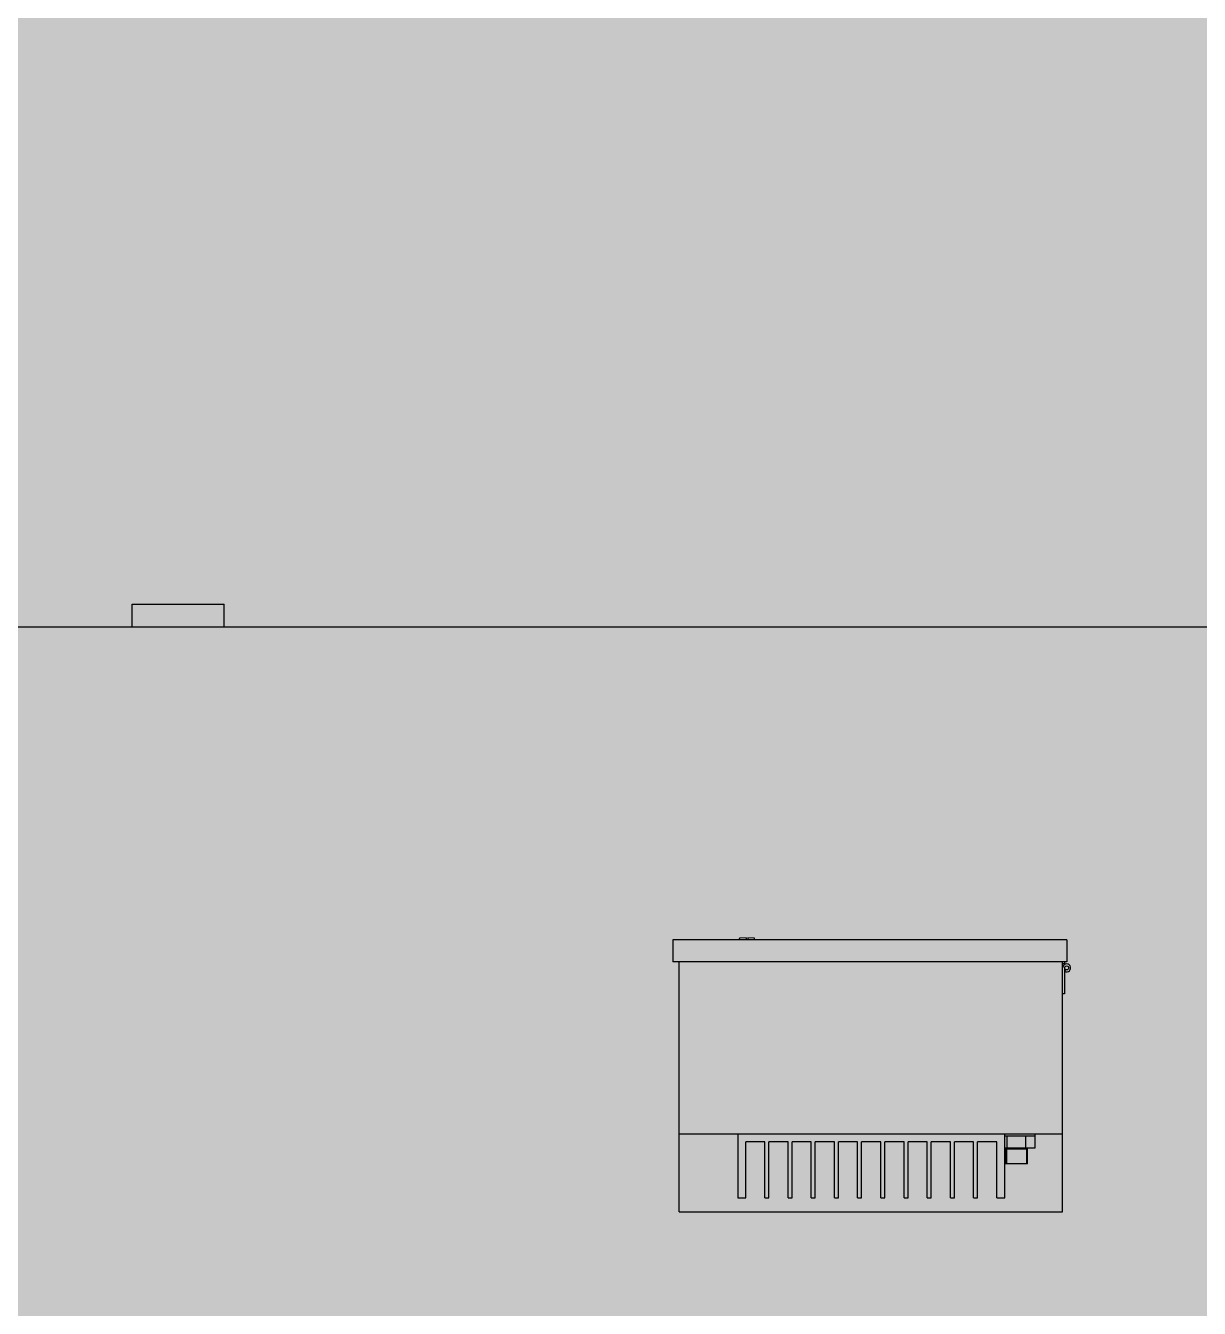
# Model space of a CAD drawing. Extents: x -18489 to 27370, y -8745 to 11880.
# Drawn here: x -16764.7 to -16671.5, y 1663.6 to 1765.4 of the extents above; entities that cross this region are included whole.
import ezdxf

# ---------------------------------------------------------------- set-up
doc = ezdxf.new("R2010")
doc.units = 0
doc.header["$LTSCALE"] = 100
for name, color, linetype in [('188K-SM-03-F10-MECH-EQ-Y2257103$0$0 Xref', 8, 'Continuous'), ('188K-SM-03-F10-MECH-EQ-Y2257103$0$M-EQU-FOUNDATION', 8, 'Continuous'), ('188K-SM-03-F10-MECH-EQ-Y2257103$0$Micron CUP L10 HVAC EQU$0$M-MECH-EQU', 136, 'Continuous'), ('188K-SM-03-F10-MECH-EQ-Y2257103$0$Micron CUP L10 HVAC EQU$0$M-PHASE1 AREA', 252, 'Continuous')]:
    doc.layers.add(name, color=color, linetype=linetype)
pattern_1 = [(50, (4473.52, 709.2), (54.6554, -4.78173), [5.715, -62.865]), (355, (4473.52, 709.2), (-10.57303, 57.31705), [4.572, -50.29218]), (100.45144, (4478.076, 708.8), (44.08237, 52.53533), [4.857, -53.42707]), (46.1842, (4473.52, 724.44), (81.32371, -12.6127), [8.5725, -94.2975]), (96.63556, (4480.3, 723.39), (71.22124, 74.22784), [7.2855, -80.14068]), (351.18415, (4473.52, 724.44), (71.22124, 74.22784), [6.858, -75.43792]), (21, (4481.14, 720.63), (45.48432, -30.67956), [5.715, -62.865]), (326, (4481.14, 720.63), (18.54061, 55.25639), [4.572, -50.292]), (71.45144, (4484.93, 718.07), (64.02493, 24.57683), [4.857, -53.42698]), (37.5, (4473.521, 709.2), (0.926581, 25.366512), [0, -49.6824, 0, -51.054, 0, -50.4825]), (7.5, (4473.52, 709.2), (20.0459, 30.054172), [0, -29.1084, 0, -48.5394, 0, -19.2405]), (327.5, (4456.529, 709.2), (40.677179, -1.718623), [0, -19.05, 0, -59.436, 0, -78.867]), (317.5, (4448.91, 709.2), (44.438754, 7.62795), [0, -24.765, 0, -39.4716, 0, -56.007])]

# ---------------------------------------------------------------- blocks, each defined once
blk = doc.blocks.new('188K-SM-03-F10-MECH-EQ-Y2257103$0$Micron CUP L10 HVAC EQU$0$A$C0c53ceb0')
at = {"layer": '188K-SM-03-F10-MECH-EQ-Y2257103$0$Micron CUP L10 HVAC EQU$0$M-PHASE1 AREA'}
for p, q in [((-6131.02728, 8020.3827), (-6058.07913, 8020.3827)), ((-6131.02728, 8002.65137), (-6131.02728, 8020.3827)), ((-6058.07913, 8002.65137), (-6058.07913, 8020.3827)), ((-8581.63321, 8002.65137), (-5036.5927, 8002.65137)), ((-5389.20694, 7754.19021), (-5701.85639, 7754.19021)), ((-5701.85639, 7754.19021), (-5701.85639, 7736.63191)), ((-5648.97849, 7754.19021), (-5648.97849, 7755.30844)), ((-5643.61204, 7755.65146), (-5648.72918, 7755.56213)), ((-5643.61204, 7755.65145), (-5643.61204, 7754.19021)), ((-5637.30236, 7755.56213), (-5642.4195, 7755.65146)), ((-5642.4195, 7755.65146), (-5642.4195, 7754.19021)), ((-5637.05305, 7754.19021), (-5637.05305, 7755.30844)), ((-5389.20694, 7754.19021), (-5389.20694, 7736.63191)), ((-5389.20694, 7736.63191), (-5701.85639, 7736.63191)), ((-5696.97203, 7600.25058), (-5696.97203, 7736.63191)), ((-5392.49278, 7600.25058), (-5392.49278, 7736.63191)), ((-5390.90695, 7736.63191), (-5390.90695, 7734.60782)), ((-5390.90695, 7735.04608), (-5392.49278, 7735.04608)), ((-5390.1332, 7730.5123), (-5390.94528, 7729.15017)), ((-5390.90695, 7731.87442), (-5390.90695, 7711.25864)), ((-5390.90695, 7711.25864), (-5392.49278, 7711.25864)), ((-5696.97203, 7600.25058), (-5392.49278, 7600.25058)), ((-5696.97203, 7538.36607), (-5696.97203, 7600.25058)), ((-5650.33596, 7600.25058), (-5650.33596, 7549.50404)), ((-5628.76868, 7593.90726), (-5643.99264, 7593.90726)), ((-5643.99264, 7549.50404), (-5643.99264, 7593.90726)), ((-5628.76868, 7549.50404), (-5628.76868, 7593.90726)), ((-5610.37306, 7593.90726), (-5625.59702, 7593.90726)), ((-5625.59702, 7549.50404), (-5625.59702, 7593.90726)), ((-5610.37306, 7549.50404), (-5610.37306, 7593.90726)), ((-5591.97744, 7593.90726), (-5607.2014, 7593.90726)), ((-5607.2014, 7549.50404), (-5607.2014, 7593.90726)), ((-5591.97744, 7549.50404), (-5591.97744, 7593.90726)), ((-5573.58181, 7593.90726), (-5588.80578, 7593.90726)), ((-5588.80578, 7549.50404), (-5588.80578, 7593.90726)), ((-5573.58181, 7549.50404), (-5573.58181, 7593.90726)), ((-5555.18619, 7593.90726), (-5570.41016, 7593.90726)), ((-5570.41016, 7549.50404), (-5570.41016, 7593.90726)), ((-5555.18619, 7549.50404), (-5555.18619, 7593.90726)), ((-5536.79057, 7593.90726), (-5552.01453, 7593.90726)), ((-5552.01453, 7549.50404), (-5552.01453, 7593.90726)), ((-5536.79057, 7549.50404), (-5536.79057, 7593.90726)), ((-5518.39495, 7593.90726), (-5533.61891, 7593.90726)), ((-5533.61891, 7549.50404), (-5533.61891, 7593.90726)), ((-5518.39495, 7549.50404), (-5518.39495, 7593.90726)), ((-5499.99933, 7593.90726), (-5515.22329, 7593.90726)), ((-5515.22329, 7549.50404), (-5515.22329, 7593.90726)), ((-5499.99933, 7549.50404), (-5499.99933, 7593.90726)), ((-5481.60371, 7593.90726), (-5496.82767, 7593.90726)), ((-5496.82767, 7549.50404), (-5496.82767, 7593.90726)), ((-5481.60371, 7549.50404), (-5481.60371, 7593.90726)), ((-5463.20809, 7593.90726), (-5478.43205, 7593.90726)), ((-5478.43205, 7549.50404), (-5478.43205, 7593.90726)), ((-5463.20809, 7549.50404), (-5463.20809, 7593.90726)), ((-5444.81247, 7593.90726), (-5460.03643, 7593.90726)), ((-5460.03643, 7549.50404), (-5460.03643, 7593.90726)), ((-5444.81247, 7549.50404), (-5444.81247, 7593.90726)), ((-5438.46915, 7549.50404), (-5438.46915, 7600.25058)), ((-5438.46915, 7598.66475), (-5414.36454, 7598.66475)), ((-5436.40757, 7589.14977), (-5436.40757, 7598.66475)), ((-5421.75451, 7589.14977), (-5421.75451, 7598.66475)), ((-5414.42797, 7589.14977), (-5414.42797, 7598.66475)), ((-5414.36454, 7598.66475), (-5414.36454, 7600.25058)), ((-5392.49278, 7538.36607), (-5392.49278, 7600.25058)), ((-5438.46915, 7589.14977), (-5414.42797, 7589.14977)), ((-5437.8031, 7576.46314), (-5437.8031, 7589.14977)), ((-5420.35898, 7587.88111), (-5437.8031, 7587.88111)), ((-5436.93089, 7587.88111), (-5436.93089, 7576.46314)), ((-5421.23118, 7587.88111), (-5421.23118, 7576.46314)), ((-5420.35898, 7576.46314), (-5420.35898, 7589.14977)), ((-5420.35898, 7576.46314), (-5437.8031, 7576.46314)), ((-5650.33596, 7549.50404), (-5643.99264, 7549.50404)), ((-5628.76868, 7549.50404), (-5625.59702, 7549.50404)), ((-5610.37306, 7549.50404), (-5607.2014, 7549.50404)), ((-5591.97744, 7549.50404), (-5588.80578, 7549.50404)), ((-5573.58181, 7549.50404), (-5570.41016, 7549.50404)), ((-5555.18619, 7549.50404), (-5552.01453, 7549.50404)), ((-5536.79057, 7549.50404), (-5533.61891, 7549.50404)), ((-5518.39495, 7549.50404), (-5515.22329, 7549.50404)), ((-5499.99933, 7549.50404), (-5496.82767, 7549.50404)), ((-5481.60371, 7549.50404), (-5478.43205, 7549.50404)), ((-5463.20809, 7549.50404), (-5460.03643, 7549.50404)), ((-5444.81247, 7549.50404), (-5438.46915, 7549.50404)), ((-5696.97203, 7538.36607), (-5392.49278, 7538.36607))]:
    blk.add_line(p, q, dxfattribs=at)
blk.add_circle((-5389.32112, 7731.87442), 1.58583, dxfattribs=at)
for centre, radius, start, end in [((-5648.72476, 7755.30844), 0.25373, 91, 180), ((-5637.30678, 7755.30844), 0.25373, 0, 89), ((-5389.32112, 7731.87442), 3.17166, 239.19715756, 180)]:
    blk.add_arc(centre, radius, start, end, dxfattribs=at)
blk = doc.blocks.new('188K-SM-03-F10-MECH-EQ-Y2257103$0$Micron CUP L10 HVAC EQU')
at = {"layer": '188K-SM-03-F10-MECH-EQ-Y2257103$0$Micron CUP L10 HVAC EQU$0$M-MECH-EQU'}
blk.add_blockref('188K-SM-03-F10-MECH-EQ-Y2257103$0$Micron CUP L10 HVAC EQU$0$A$C0c53ceb0', (-206166.7, 2082.2), dxfattribs=at)
blk = doc.blocks.new('188K-SM-03-F10-MECH-EQ-Y2257103')
at = {"layer": '188K-SM-03-F10-MECH-EQ-Y2257103$0$M-EQU-FOUNDATION'}
h = blk.add_hatch(dxfattribs=at)
h.set_pattern_fill('AR-CONC', color=256, scale=0.3)
h.set_pattern_definition(pattern_1)
h.paths.add_polyline_path([(-17043.15, 4192.46), (-16393.15, 4192.46), (-16393.15, 1372.46), (-17043.15, 1372.46)], flags=16)
h.paths.add_polyline_path([(-17048.15, 4197.46), (-16388.15, 4197.46), (-16388.15, 1367.46), (-17048.15, 1367.46)])
h = blk.add_hatch(dxfattribs=at)
h.set_pattern_fill('AR-CONC', color=256, scale=0.3)
h.set_pattern_definition(pattern_1)
h.paths.add_polyline_path([(-17033.15, 4182.46), (-16403.15, 4182.46), (-16403.15, 1382.46), (-17033.15, 1382.46)])
at = {"layer": '188K-SM-03-F10-MECH-EQ-Y2257103$0$0 Xref', "xscale": 0.1, "yscale": 0.1, "zscale": 0.1}
blk.add_blockref('188K-SM-03-F10-MECH-EQ-Y2257103$0$Micron CUP L10 HVAC EQU', (4473.52, 709.2), dxfattribs=at)

msp = doc.modelspace()

# ---------------------------------------------------------------- block references
msp.add_blockref('188K-SM-03-F10-MECH-EQ-Y2257103', (0, 0))

doc.saveas('drawing.dxf')
